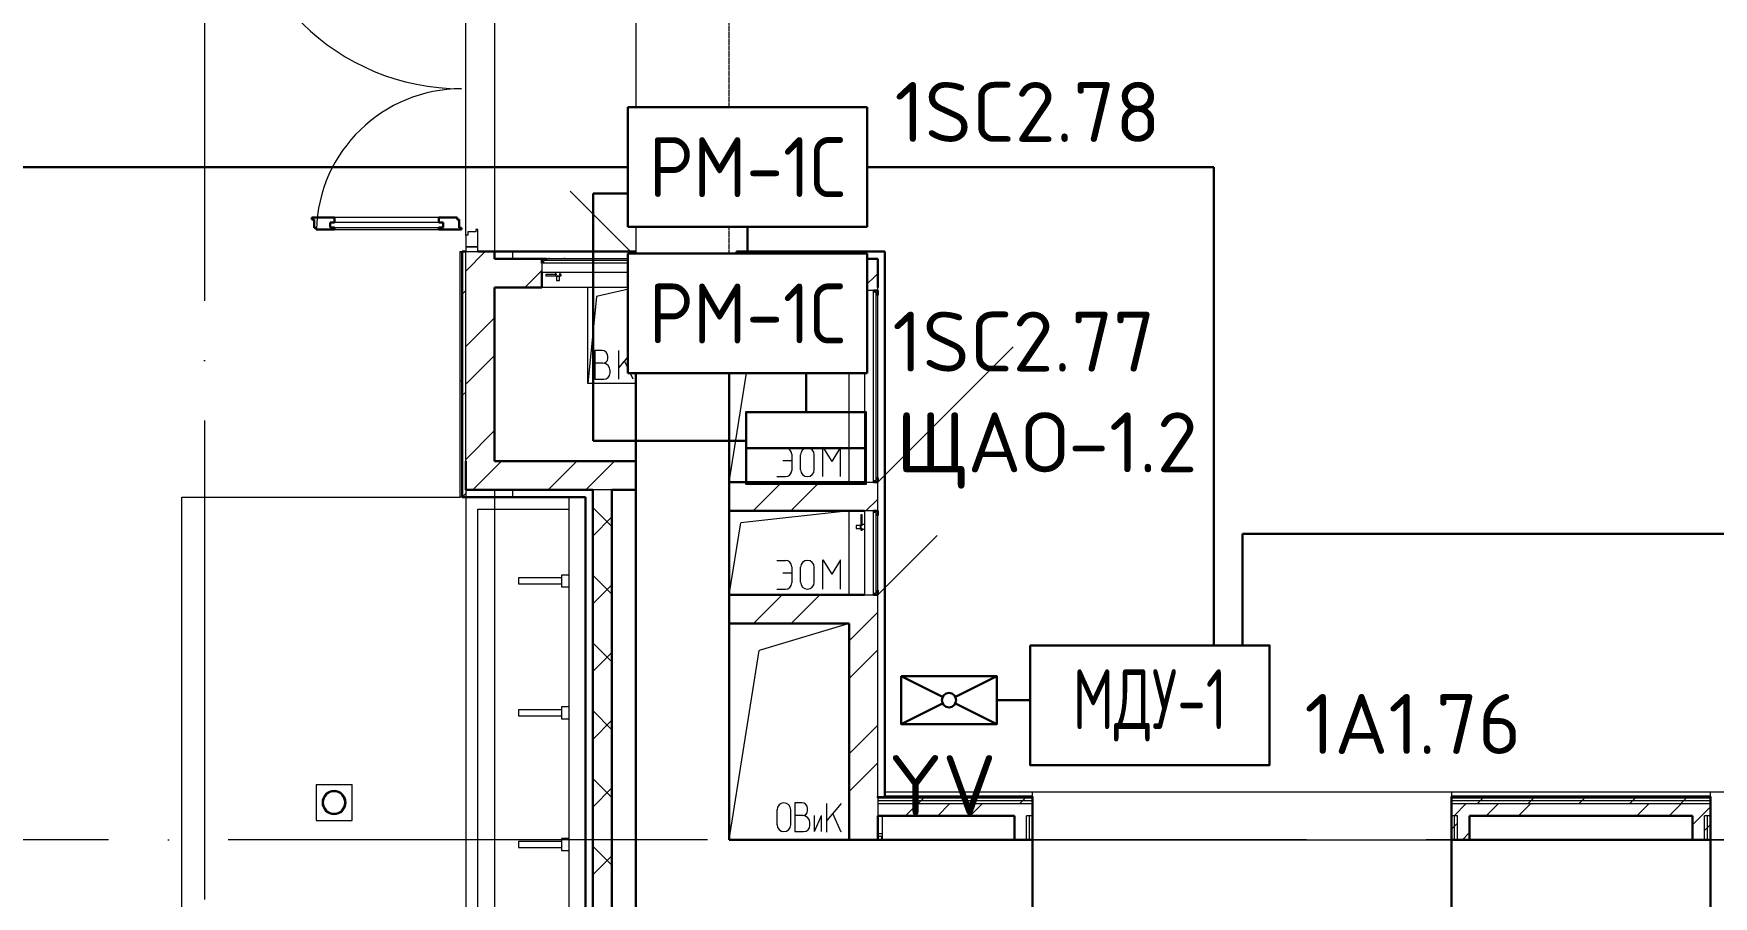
# Model space of a CAD drawing. Header units: millimetres. Extents: x -1073752 to 1436911, y -1379358 to 94781.
# Drawn here: x -1023531 to -1016520, y -882256 to -878654 of the extents above; entities that cross this region are included whole.
import ezdxf
from ezdxf.enums import TextEntityAlignment as Align

# ---------------------------------------------------------------- set-up
doc = ezdxf.new("R2010")
doc.units = ezdxf.units.MM
doc.set_wipeout_variables(frame=1)
for name, pattern in [('ADSK_Линия сетки', [25, 20, -2.5, 0, -2.5]), ('ADSK_Сверху', [450, 300, -150]), ('Сверху', [3.96875, 2.38125, -1.5875])]:
    doc.linetypes.add(name, pattern=pattern)
for name, color, linetype, lineweight in [('RC-Дымоудаление', 1, 'Continuous', 30), ('RC-Линии_связи-Адресные', 5, 'Continuous', 50), ('RC-Прочее_оборудование', 1, 'Continuous', 30), ('АПС', 5, 'Continuous', 30), ('Двери', 252, 'Continuous', 9), ('лс', 5, 'Continuous', 30), ('Оборудование', 7, 'Continuous', 18), ('Ограждение', 252, 'Continuous', 9), ('Оси', 252, 'Continuous', 9), ('Перекрытие', 252, 'Continuous', 18), ('Сантехника', 252, 'Continuous', 9), ('Стены внутренние', 7, 'Continuous', 18), ('Стены наружные', 7, 'Continuous', 18), ('Стены штриховка', 7, 'Continuous', 9), ('Узлы', 7, 'Continuous', 18)]:
    doc.layers.add(name, color=color, linetype=linetype, lineweight=lineweight)
doc.layers.add('RC-Позиционные_обозначения', color=7, linetype='Continuous')
doc.layers.add('RC-Таблицы', color=7, linetype='Continuous')
doc.layers.add('Двери открывание', color=7, linetype='Continuous', lineweight=9, true_color=0xc0c0c0)
doc.layers.add('Линии', color=7, linetype='Continuous', lineweight=9, true_color=0x00a600)
doc.styles.add('ICOCPEUR', font='isocpeur.ttf', dxfattribs={"height": 250})
doc.styles.add('ISOCPEUR', font='isocpeur.ttf', dxfattribs={"height": 250})
doc.styles.add('RubezhCAD', font='isocpeur.ttf')
doc.styles.get("Standard").update_dxf_attribs({"font": 'arial.ttf'})

# ---------------------------------------------------------------- blocks, each defined once
blk = doc.blocks.new('1 этаж')
at = {"layer": 'Ограждение', "true_color": 0x636466}
h = blk.add_hatch(dxfattribs=at)
h.set_pattern_fill('FP_40', color=251, style=0, pattern_type=2)
h.set_pattern_definition([(0, (-32174.8, 96), (0, 600), []), (90, (-32174.8, 96), (-600, 4e-14), [])])
h.paths.add_polyline_path([(-29340.7, 16886.3), (-29330.7, 16886.3), (-29330.7, 17911.3), (-29340.7, 17911.3), (-29340.7, 16916.3)])
at = {"color": 251, "lineweight": 18, "true_color": 0x636466}
for p, q in [((-28805.8, 17361.3), (-28805.8, 17761.3)), ((-28605.8, 17761.3), (-28769.6, 17724.4)), ((-28769.6, 17724.4), (-28805.8, 17361.3)), ((-28746.6, 17498.5), (-28776.6, 17498.5)), ((-28776.6, 17498.5), (-28776.6, 17378.5)), ((-28723.3, 17465.1), (-28723.3, 17475.1)), ((-28616.6, 17498.5), (-28676.6, 17427)), ((-28676.6, 17378.5), (-28676.6, 17498.5)), ((-28743.3, 17445.1), (-28776.6, 17445.1)), ((-28713.3, 17405.1), (-28713.3, 17415.1)), ((-28616.6, 17378.5), (-28652.6, 17455.6)), ((-28605.8, 17361.3), (-28805.8, 17361.3)), ((-28776.6, 17378.5), (-28740, 17378.5)), ((-28016.7, 15518.6), (-28016.7, 15581.2)), ((-27959.3, 15518.6), (-27959.3, 15581.2)), ((-27912.5, 15609.9), (-27942.5, 15609.9)), ((-27942.5, 15609.9), (-27942.5, 15489.9)), ((-27889.2, 15576.6), (-27889.2, 15586.6)), ((-27748.3, 15607.9), (-27808.3, 15536.4)), ((-27808.3, 15487.9), (-27808.3, 15607.9)), ((-27909.2, 15556.6), (-27942.5, 15556.6)), ((-27879.2, 15516.6), (-27879.2, 15526.6)), ((-27860.1, 15489.9), (-27831.4, 15556.6)), ((-27860.1, 15489.9), (-27860.1, 15556.6)), ((-27831.4, 15489.9), (-27831.4, 15556.6)), ((-27748.3, 15487.9), (-27784.3, 15565)), ((-27942.5, 15489.9), (-27905.9, 15489.9))]:
    blk.add_line(p, q, dxfattribs=at)
for centre, radius, start, end in [((-28746.6, 17475.1), 23.3, 0, 90), ((-28743.3, 17465.1), 20, 270, 0), ((-28743.3, 17415.1), 30, 0, 90), ((-28740, 17405.1), 26.7, 270, 0), ((-27988, 15581.2), 28.7, 0, 180), ((-27912.5, 15586.6), 23.3, 0, 90), ((-27909.2, 15576.6), 20, 270, 0), ((-27988, 15518.6), 28.7, 180, 0), ((-27909.2, 15526.6), 30, 0, 90), ((-27905.9, 15516.6), 26.7, 270, 0)]:
    blk.add_arc(centre, radius, start, end, dxfattribs=at)
at = {"layer": 'Двери', "color": 251, "lineweight": 30, "true_color": 0x636466}
for p, q in [((-29863.7, 18053.3), (-29957.7, 18053.3)), ((-29957.7, 18053.3), (-29957.7, 18045.3)), ((-29957.7, 18045.3), (-29948.7, 18045.3)), ((-29948.7, 18045.3), (-29948.7, 18011.3)), ((-29863.7, 18033.3), (-29881.7, 18033.3)), ((-29881.7, 18033.3), (-29881.7, 18012.3)), ((-29863.7, 18053.3), (-29863.7, 18033.3)), ((-29351.7, 18053.3), (-29427.7, 18053.3)), ((-29427.7, 18053.3), (-29427.7, 18033.3)), ((-29427.7, 18033.3), (-29409.7, 18033.3)), ((-29409.7, 18033.3), (-29409.7, 18012.3)), ((-29351.7, 18045.3), (-29351.7, 18053.3)), ((-29342.7, 18045.3), (-29351.7, 18045.3)), ((-29342.7, 18011.3), (-29342.7, 18045.3)), ((-29948.7, 18011.3), (-29939.7, 18011.3)), ((-29939.7, 18011.3), (-29939.7, 18003.3)), ((-29939.7, 18003.3), (-29863.7, 18003.3)), ((-29881.7, 18012.3), (-29863.7, 18012.3)), ((-29863.7, 18012.3), (-29863.7, 18003.3)), ((-29427.7, 18012.3), (-29427.7, 18003.3)), ((-29409.7, 18012.3), (-29427.7, 18012.3)), ((-29427.7, 18003.3), (-29333.7, 18003.3)), ((-29333.7, 18011.3), (-29342.7, 18011.3)), ((-29333.7, 18003.3), (-29333.7, 18011.3))]:
    blk.add_line(p, q, dxfattribs=at)
at = {"layer": 'Двери', "color": 251, "true_color": 0x636466}
for p, q in [((-29409.7, 18033.3), (-29881.7, 18033.3)), ((-29881.7, 18033.3), (-29881.7, 18012.3)), ((-29427.7, 18053.3), (-29863.7, 18053.3)), ((-29409.7, 18012.3), (-29409.7, 18033.3)), ((-29881.7, 18012.3), (-29409.7, 18012.3)), ((-29863.7, 18003.3), (-29427.7, 18003.3)), ((-29315.7, 17980.3), (-29315.7, 17931.3)), ((-29307.7, 17980.3), (-29315.7, 17980.3)), ((-29273.7, 17994.3), (-29307.7, 17994.3)), ((-29307.7, 17994.3), (-29307.7, 17980.3)), ((-29265.7, 18003.3), (-29273.7, 18003.3)), ((-29273.7, 18003.3), (-29273.7, 17994.3)), ((-29265.7, 17931.3), (-29265.7, 18003.3)), ((-29265.7, 17931.3), (-29315.7, 17931.3)), ((-29315.7, 17931.3), (-29315.7, 17911.3)), ((-29315.7, 17931.3), (-29265.7, 17931.3)), ((-29315.7, 17911.3), (-29265.7, 17911.3)), ((-29265.7, 17911.3), (-29265.7, 17931.3))]:
    blk.add_line(p, q, dxfattribs=at)
at = {"layer": 'Двери открывание', "color": 251, "true_color": 0x636466}
for centre, radius, start, end in [((-29333.7, 19537.3), 946, 181.09026, 270), ((-29333.7, 17985.3), 606, 90, 178.29789)]:
    blk.add_arc(centre, radius, start, end, dxfattribs=at)
at = {"layer": 'Линии', "color": 251, "lineweight": 18, "ltscale": 100, "true_color": 0x636466}
for p, q in [((-27716.2, 17761.3), (-28093.3, 17719.8)), ((-28215.8, 16948.6), (-28093.3, 17719.8)), ((-28017.9, 17092.1), (-27981.3, 17092.1)), ((-27991.8, 17039.9), (-27955.3, 17039.9)), ((-27955.3, 17066), (-27955.3, 16998.2)), ((-27918.7, 17000.8), (-27918.7, 17063.4)), ((-27861.3, 17000.8), (-27861.3, 17063.4)), ((-27824.8, 17094.7), (-27788.3, 17034.7)), ((-27824.8, 16972.1), (-27824.8, 17094.7)), ((-27751.8, 17094.7), (-27788.3, 17034.7)), ((-27751.8, 16972.1), (-27751.8, 17094.7)), ((-28017.9, 16972.1), (-27981.3, 16972.1)), ((-27716.2, 16828.6), (-28168.1, 16779)), ((-28215.8, 16478.6), (-28168.1, 16779)), ((-28017.9, 16622.1), (-27981.3, 16622.1)), ((-27824.8, 16624.7), (-27788.3, 16564.7)), ((-27824.8, 16502.1), (-27824.8, 16624.7)), ((-27751.8, 16624.7), (-27788.3, 16564.7)), ((-27751.8, 16502.1), (-27751.8, 16624.7)), ((-27991.8, 16569.9), (-27955.3, 16569.9)), ((-27955.3, 16596), (-27955.3, 16528.2)), ((-27918.7, 16530.8), (-27918.7, 16593.4)), ((-27861.3, 16530.8), (-27861.3, 16593.4)), ((-28017.9, 16502.1), (-27981.3, 16502.1)), ((-27716.2, 16358.6), (-28090.9, 16245.8)), ((-28215.8, 15456.3), (-28090.9, 16245.8))]:
    blk.add_line(p, q, dxfattribs=at)
at = {"layer": 'Линии', "color": 251, "linetype": 'ADSK_Сверху', "ltscale": 100, "true_color": 0x636466}
for p, q in [((-29315.7, 16916.3), (-29315.7, 11786.3)), ((-29195.7, 16916.3), (-29195.7, 11786.3))]:
    blk.add_line(p, q, dxfattribs=at)
at = {"layer": 'Линии', "color": 251, "lineweight": 18, "true_color": 0x636466}
for centre, radius, start, end in [((-27981.3, 17066), 26.1, 0, 90), ((-27890, 17063.4), 28.7, 0, 180), ((-27981.3, 16998.2), 26.1, 270, 0), ((-27890, 17000.8), 28.7, 180, 0), ((-27981.3, 16596), 26.1, 0, 90), ((-27890, 16593.4), 28.7, 0, 180), ((-27981.3, 16528.2), 26.1, 270, 0), ((-27890, 16530.8), 28.7, 180, 0)]:
    blk.add_arc(centre, radius, start, end, dxfattribs=at)
at = {"layer": 'Оборудование', "color": 251, "true_color": 0x636466}
for p, q in [((-28605.8, 17889.2), (-28880.7, 18164.1)), ((-28616.8, 17881.3), (-28978.8, 17881.3)), ((-28978.8, 17881.3), (-28978.8, 17875.8)), ((-28969.8, 17883.3), (-28969.8, 17881.3)), ((-28965.8, 17883.3), (-28969.8, 17883.3)), ((-28965.8, 17883.3), (-28905.3, 17883.3)), ((-28901.3, 17883.3), (-28905.3, 17883.3)), ((-28901.3, 17881.3), (-28901.3, 17883.3)), ((-28616.8, 17875.8), (-28616.8, 17881.3)), ((-28997.8, 17862.7), (-28997.8, 17826.3)), ((-28997.8, 17826.3), (-28597.8, 17826.3)), ((-28598.8, 17863.6), (-28996.9, 17863.6)), ((-28990.8, 17873.3), (-28990.8, 17863.6)), ((-28605.8, 17874.3), (-28989.9, 17874.3)), ((-28936.2, 17815.9), (-28982, 17815.9)), ((-28982, 17815.9), (-28982, 17810.9)), ((-28982, 17810.9), (-28936.2, 17810.9)), ((-28941, 17826.3), (-28941, 17810.4)), ((-28941, 17810.4), (-28921.7, 17810.4)), ((-28939.4, 17810.4), (-28937.5, 17808.4)), ((-28918.3, 17815.9), (-28926.5, 17815.9)), ((-28926.5, 17810.9), (-28918.3, 17810.9)), ((-28925.2, 17808.4), (-28923.3, 17810.4)), ((-28921.7, 17810.4), (-28921.7, 17826.3)), ((-28918.3, 17810.9), (-28918.3, 17815.9)), ((-28604.8, 17863.6), (-28604.8, 17873.3)), ((-28597.8, 17826.3), (-28597.8, 17862.7)), ((-28937.5, 17808.4), (-28937.5, 17790.9)), ((-28937.5, 17808.4), (-28925.2, 17808.4)), ((-28937.5, 17790.9), (-28925.2, 17790.9)), ((-28925.2, 17790.9), (-28925.2, 17808.4)), ((-27614.9, 17748.6), (-27651.2, 17748.6)), ((-27651.2, 17748.6), (-27651.2, 16948.6)), ((-27613.9, 16949.5), (-27613.9, 17747.7)), ((-27604.2, 17741.6), (-27613.9, 17741.6)), ((-27603.2, 16956.6), (-27603.2, 17740.7)), ((-27669.1, 17688.2), (-27686.6, 17688.2)), ((-27686.6, 17688.2), (-27686.6, 17676)), ((-27686.6, 17676), (-27669.1, 17676)), ((-27667.1, 17690.2), (-27669.1, 17688.2)), ((-27669.1, 17688.2), (-27669.1, 17676)), ((-27669.1, 17676), (-27667.1, 17674)), ((-27651.2, 17691.8), (-27667.1, 17691.8)), ((-27667.1, 17691.8), (-27667.1, 17672.5)), ((-27667.1, 17672.5), (-27651.2, 17672.5)), ((-27666.6, 17732.8), (-27666.6, 17686.9)), ((-27661.6, 17732.8), (-27666.6, 17732.8)), ((-27666.6, 17677.3), (-27666.6, 17669)), ((-27666.6, 17669), (-27661.6, 17669)), ((-27661.6, 17686.9), (-27661.6, 17732.8)), ((-27661.6, 17669), (-27661.6, 17677.3)), ((-27596.2, 17729.6), (-27601.7, 17729.6)), ((-27596.2, 16967.6), (-27596.2, 17729.6)), ((-27596.2, 16948.6), (-27030.6, 17514.3)), ((-27601.7, 16967.6), (-27596.2, 16967.6)), ((-27651.2, 16948.6), (-27614.9, 16948.6)), ((-27613.9, 16955.6), (-27604.2, 16955.6)), ((-27614.9, 16828.6), (-27651.2, 16828.6)), ((-27651.2, 16828.6), (-27651.2, 16478.6)), ((-27613.9, 16479.5), (-27613.9, 16827.7)), ((-27669.1, 16768.2), (-27686.6, 16768.2)), ((-27686.6, 16768.2), (-27686.6, 16756)), ((-27667.1, 16770.2), (-27669.1, 16768.2)), ((-27669.1, 16768.2), (-27669.1, 16756)), ((-27651.2, 16771.8), (-27667.1, 16771.8)), ((-27667.1, 16771.8), (-27667.1, 16752.5)), ((-27666.6, 16812.8), (-27666.6, 16766.9)), ((-27661.6, 16812.8), (-27666.6, 16812.8)), ((-27666.6, 16757.3), (-27666.6, 16749)), ((-27661.6, 16766.9), (-27661.6, 16812.8)), ((-27661.6, 16749), (-27661.6, 16757.3)), ((-27604.2, 16821.6), (-27613.9, 16821.6)), ((-27603.2, 16486.6), (-27603.2, 16820.7)), ((-27596.2, 16809.6), (-27601.7, 16809.6)), ((-27596.2, 16497.6), (-27596.2, 16809.6)), ((-27686.6, 16756), (-27669.1, 16756)), ((-27669.1, 16756), (-27667.1, 16754)), ((-27667.1, 16752.5), (-27651.2, 16752.5)), ((-27666.6, 16749), (-27661.6, 16749)), ((-27596.2, 16478.6), (-27348.8, 16726.1)), ((-27651.2, 16478.6), (-27614.9, 16478.6)), ((-27613.9, 16485.6), (-27604.2, 16485.6)), ((-27603, 16506.6), (-27604.2, 16506.6)), ((-27604.2, 16506.6), (-27603, 16506.6)), ((-27601.7, 16497.6), (-27596.2, 16497.6))]:
    blk.add_line(p, q, dxfattribs=at)
for points, knots in [([(-28996.9, 17863.6), (-28997, 17863.6), (-28997.1, 17863.6), (-28997.3, 17863.5), (-28997.4, 17863.4), (-28997.6, 17863.3), (-28997.7, 17863.1), (-28997.8, 17862.9), (-28997.8, 17862.7), (-28997.8, 17862.7)], [0, 0, 0, 0, 0.166667, 0.25, 0.333333, 0.5, 0.666667, 0.833333, 1, 1, 1, 1]), ([(-28989.9, 17874.3), (-28990, 17874.3), (-28990.1, 17874.3), (-28990.3, 17874.2), (-28990.4, 17874.1), (-28990.5, 17874.1), (-28990.6, 17873.9), (-28990.7, 17873.8), (-28990.8, 17873.6), (-28990.8, 17873.4), (-28990.8, 17873.3)], [0, 0, 0, 0, 0.166667, 0.25, 0.333333, 0.416667, 0.541667, 0.666667, 0.833333, 1, 1, 1, 1]), ([(-28978.8, 17875.8), (-28978.8, 17875.7), (-28978.9, 17875.5), (-28979, 17875.2), (-28979, 17875), (-28979.2, 17874.9), (-28979.3, 17874.7), (-28979.4, 17874.6), (-28979.6, 17874.5), (-28979.8, 17874.4), (-28980, 17874.3), (-28980.2, 17874.3), (-28980.4, 17874.3)], [0, 0, 0, 0, 0.166667, 0.25, 0.333333, 0.416667, 0.5, 0.583333, 0.666667, 0.75, 0.833333, 1, 1, 1, 1]), ([(-28615.3, 17874.3), (-28615.4, 17874.3), (-28615.6, 17874.3), (-28615.9, 17874.4), (-28616.1, 17874.5), (-28616.2, 17874.6), (-28616.4, 17874.7), (-28616.5, 17874.9), (-28616.6, 17875), (-28616.7, 17875.2), (-28616.8, 17875.5), (-28616.8, 17875.7), (-28616.8, 17875.8)], [-1, -1, -1, -1, -0.833333, -0.75, -0.666667, -0.583333, -0.5, -0.416667, -0.333333, -0.25, -0.166667, 0, 0, 0, 0]), ([(-28604.8, 17873.3), (-28604.8, 17873.4), (-28604.9, 17873.6), (-28605, 17873.8), (-28605.1, 17873.9), (-28605.2, 17874.1), (-28605.3, 17874.1), (-28605.4, 17874.2), (-28605.6, 17874.3), (-28605.7, 17874.3), (-28605.8, 17874.3)], [-1, -1, -1, -1, -0.833333, -0.666667, -0.541667, -0.416667, -0.333333, -0.25, -0.166667, 0, 0, 0, 0]), ([(-28597.8, 17862.7), (-28597.8, 17862.7), (-28597.9, 17862.9), (-28598, 17863.1), (-28598.1, 17863.3), (-28598.3, 17863.4), (-28598.4, 17863.5), (-28598.6, 17863.6), (-28598.7, 17863.6), (-28598.8, 17863.6)], [-1, -1, -1, -1, -0.833333, -0.666667, -0.5, -0.333333, -0.25, -0.166667, 0, 0, 0, 0]), ([(-27613.9, 17747.7), (-27613.9, 17747.8), (-27614, 17747.9), (-27614, 17748), (-27614.1, 17748.2), (-27614.2, 17748.3), (-27614.4, 17748.5), (-27614.6, 17748.6), (-27614.8, 17748.6), (-27614.9, 17748.6)], [0, 0, 0, 0, 0.166667, 0.25, 0.333333, 0.5, 0.666667, 0.833333, 1, 1, 1, 1]), ([(-27603.2, 17740.7), (-27603.2, 17740.7), (-27603.3, 17740.9), (-27603.3, 17741), (-27603.4, 17741.1), (-27603.4, 17741.3), (-27603.6, 17741.4), (-27603.7, 17741.5), (-27603.9, 17741.6), (-27604.1, 17741.6), (-27604.2, 17741.6)], [0, 0, 0, 0, 0.166667, 0.25, 0.333333, 0.416667, 0.541667, 0.666667, 0.833333, 1, 1, 1, 1]), ([(-27601.7, 17729.6), (-27601.8, 17729.6), (-27602, 17729.6), (-27602.3, 17729.7), (-27602.5, 17729.8), (-27602.6, 17729.9), (-27602.8, 17730.1), (-27602.9, 17730.2), (-27603, 17730.4), (-27603.1, 17730.6), (-27603.2, 17730.8), (-27603.2, 17731), (-27603.2, 17731.1)], [0, 0, 0, 0, 0.166667, 0.25, 0.333333, 0.416667, 0.5, 0.583333, 0.666667, 0.75, 0.833333, 1, 1, 1, 1]), ([(-27603.2, 16966.1), (-27603.2, 16966.2), (-27603.2, 16966.4), (-27603.1, 16966.7), (-27603, 16966.8), (-27602.9, 16967), (-27602.8, 16967.2), (-27602.6, 16967.3), (-27602.5, 16967.4), (-27602.3, 16967.5), (-27602, 16967.6), (-27601.8, 16967.6), (-27601.7, 16967.6)], [-1, -1, -1, -1, -0.833333, -0.75, -0.666667, -0.583333, -0.5, -0.416667, -0.333333, -0.25, -0.166667, 0, 0, 0, 0]), ([(-27614.9, 16948.6), (-27614.8, 16948.6), (-27614.6, 16948.6), (-27614.4, 16948.7), (-27614.2, 16948.9), (-27614.1, 16949), (-27614, 16949.2), (-27614, 16949.3), (-27613.9, 16949.4), (-27613.9, 16949.5)], [-1, -1, -1, -1, -0.833333, -0.666667, -0.5, -0.333333, -0.25, -0.166667, 0, 0, 0, 0]), ([(-27604.2, 16955.6), (-27604.1, 16955.6), (-27603.9, 16955.6), (-27603.7, 16955.7), (-27603.6, 16955.8), (-27603.4, 16956), (-27603.4, 16956.1), (-27603.3, 16956.2), (-27603.3, 16956.4), (-27603.2, 16956.5), (-27603.2, 16956.6)], [-1, -1, -1, -1, -0.833333, -0.666667, -0.541667, -0.416667, -0.333333, -0.25, -0.166667, 0, 0, 0, 0]), ([(-27613.9, 16827.7), (-27613.9, 16827.8), (-27614, 16827.9), (-27614, 16828), (-27614.1, 16828.2), (-27614.2, 16828.3), (-27614.4, 16828.5), (-27614.6, 16828.6), (-27614.8, 16828.6), (-27614.9, 16828.6)], [0, 0, 0, 0, 0.166667, 0.25, 0.333333, 0.5, 0.666667, 0.833333, 1, 1, 1, 1]), ([(-27603.2, 16820.7), (-27603.2, 16820.7), (-27603.3, 16820.9), (-27603.3, 16821), (-27603.4, 16821.1), (-27603.4, 16821.3), (-27603.6, 16821.4), (-27603.7, 16821.5), (-27603.9, 16821.6), (-27604.1, 16821.6), (-27604.2, 16821.6)], [0, 0, 0, 0, 0.166667, 0.25, 0.333333, 0.416667, 0.541667, 0.666667, 0.833333, 1, 1, 1, 1]), ([(-27601.7, 16809.6), (-27601.8, 16809.6), (-27602, 16809.6), (-27602.3, 16809.7), (-27602.5, 16809.8), (-27602.6, 16809.9), (-27602.8, 16810.1), (-27602.9, 16810.2), (-27603, 16810.4), (-27603.1, 16810.6), (-27603.2, 16810.8), (-27603.2, 16811), (-27603.2, 16811.1)], [0, 0, 0, 0, 0.166667, 0.25, 0.333333, 0.416667, 0.5, 0.583333, 0.666667, 0.75, 0.833333, 1, 1, 1, 1]), ([(-27614.9, 16478.6), (-27614.8, 16478.6), (-27614.6, 16478.6), (-27614.4, 16478.7), (-27614.2, 16478.9), (-27614.1, 16479), (-27614, 16479.2), (-27614, 16479.3), (-27613.9, 16479.4), (-27613.9, 16479.5)], [-1, -1, -1, -1, -0.833333, -0.666667, -0.5, -0.333333, -0.25, -0.166667, 0, 0, 0, 0]), ([(-27604.2, 16485.6), (-27604.1, 16485.6), (-27603.9, 16485.6), (-27603.7, 16485.7), (-27603.6, 16485.8), (-27603.4, 16486), (-27603.4, 16486.1), (-27603.3, 16486.2), (-27603.3, 16486.4), (-27603.2, 16486.5), (-27603.2, 16486.6)], [-1, -1, -1, -1, -0.833333, -0.666667, -0.541667, -0.416667, -0.333333, -0.25, -0.166667, 0, 0, 0, 0]), ([(-27603.2, 16496.1), (-27603.2, 16496.2), (-27603.2, 16496.4), (-27603.1, 16496.7), (-27603, 16496.8), (-27602.9, 16497), (-27602.8, 16497.2), (-27602.6, 16497.3), (-27602.5, 16497.4), (-27602.3, 16497.5), (-27602, 16497.6), (-27601.8, 16497.6), (-27601.7, 16497.6)], [-1, -1, -1, -1, -0.833333, -0.75, -0.666667, -0.583333, -0.5, -0.416667, -0.333333, -0.25, -0.166667, 0, 0, 0, 0])]:
    blk.add_open_spline(points, degree=3, knots=knots, dxfattribs=at)
at = {"layer": 'Ограждение', "color": 251, "true_color": 0x636466}
for p, q in [((-29340.7, 17911.3), (-29330.7, 17911.3)), ((-29340.7, 17911.3), (-29340.7, 16886.3)), ((-29330.7, 16886.3), (-29340.7, 16886.3)), ((-27566.2, 15656.3), (-13580.8, 15656.3)), ((-26950.8, 15636.3), (-26950.8, 15656.3)), ((-26950.8, 15656.3), (-25200.8, 15656.3)), ((-25200.8, 15656.3), (-25200.8, 15636.3)), ((-24120.8, 15636.3), (-24120.8, 15656.3)), ((-24120.8, 15656.3), (-22370.8, 15656.3)), ((-27576.2, 15456.3), (-27576.2, 15556.3)), ((-27576.2, 15481.3), (-27596.2, 15481.3)), ((-27596.2, 15471.3), (-27581.2, 15471.3)), ((-26950.8, 15456.3), (-25200.8, 15456.3)), ((-24120.8, 15456.3), (-22370.8, 15456.3))]:
    blk.add_line(p, q, dxfattribs=at)
at = {"layer": 'Оси', "color": 251, "linetype": 'ADSK_Линия сетки', "ltscale": 100, "true_color": 0x636466}
for p, q in [((-30405.8, 32206.9), (-30405.8, -33769.9)), ((-28605.8, 32206.9), (-28605.8, -33769.9)), ((-805.8, 15456.3), (-72528.1, 15456.3))]:
    blk.add_line(p, q, dxfattribs=at)
at = {"layer": 'Перекрытие', "color": 251, "ltscale": 100, "true_color": 0x636466}
for p, q in [((-28805.8, 17361.3), (-28805.8, 17761.3)), ((-28605.8, 17361.3), (-28805.8, 17361.3)), ((-30500.7, 16886.3), (-29340.7, 16886.3)), ((-30500.7, 11786.3), (-30500.7, 16886.3)), ((-29940.6, 15686.3), (-29790.6, 15686.3)), ((-29940.6, 15686.3), (-29940.6, 15536.3)), ((-29790.6, 15536.3), (-29790.6, 15686.3)), ((-29940.6, 15536.3), (-29790.6, 15536.3))]:
    blk.add_line(p, q, dxfattribs=at)
at = {"layer": 'Сантехника', "color": 251, "true_color": 0x636466}
for p, q in [((-29315.7, 16886.3), (-29315.7, 11786.3)), ((-29265.6, 16836.3), (-28885.8, 16836.3)), ((-29265.6, 11836.3), (-29265.6, 16836.3)), ((-28885.8, 16886.3), (-28885.8, 11786.3)), ((-28915.8, 16548.8), (-29095.8, 16548.8)), ((-29095.8, 16548.8), (-29095.8, 16523.8)), ((-28885.8, 16561.3), (-28915.8, 16561.3)), ((-28915.8, 16561.3), (-28915.8, 16511.3)), ((-29095.8, 16523.8), (-28915.8, 16523.8)), ((-28915.8, 16511.3), (-28885.8, 16511.3)), ((-28915.8, 15998.8), (-29095.8, 15998.8)), ((-29095.8, 15998.8), (-29095.8, 15973.8)), ((-28885.8, 16011.3), (-28915.8, 16011.3)), ((-28915.8, 16011.3), (-28915.8, 15961.3)), ((-29095.8, 15973.8), (-28915.8, 15973.8)), ((-28915.8, 15961.3), (-28885.8, 15961.3)), ((-28915.8, 15448.8), (-29095.8, 15448.8)), ((-29095.8, 15448.8), (-29095.8, 15423.8)), ((-28885.8, 15461.3), (-28915.8, 15461.3)), ((-28915.8, 15461.3), (-28915.8, 15411.3)), ((-29095.8, 15423.8), (-28915.8, 15423.8)), ((-28915.8, 15411.3), (-28885.8, 15411.3))]:
    blk.add_line(p, q, dxfattribs=at)
for radius, start, end in [(50, 0, 180), (45, 0, 180), (50, 180, 0), (45, 180, 0)]:
    blk.add_arc((-29865.6, 15611.3), radius, start, end, dxfattribs=at)
at = {"layer": 'Стены внутренние', "color": 251, "true_color": 0x636466}
for p, q in [((-28605.8, 17873.6), (-28605.8, 17881.3)), ((-28605.8, 17761.3), (-28605.8, 17826.3))]:
    blk.add_line(p, q, dxfattribs=at)
at = {"layer": 'Стены внутренние', "color": 251, "lineweight": 30, "true_color": 0x636466}
for p, q in [((-28597.8, 17881.3), (-28597.8, 17862.9)), ((-28597.8, 17826.3), (-28597.8, 17761.3)), ((-28597.8, 17761.3), (-28605.8, 17761.3)), ((-28605.8, 17761.3), (-28605.8, 17036.3)), ((-28215.8, 16948.6), (-28215.8, 17761.3)), ((-28605.8, 16916.3), (-28605.8, 15456.3)), ((-28215.8, 16478.6), (-28215.8, 16828.6)), ((-28215.8, 15456.3), (-28215.8, 16358.6)), ((-28605.8, 15456.3), (-28605.8, 14317.3)), ((-27716.2, 15456.3), (-28215.8, 15456.3)), ((-27025.8, 15456.3), (-27596.2, 15456.3)), ((-26950.8, 14906.3), (-26950.8, 15456.3)), ((-25200.8, 15456.3), (-25200.8, 14906.3)), ((-24195.8, 15456.3), (-25125.8, 15456.3)), ((-24120.8, 14906.3), (-24120.8, 15456.3))]:
    blk.add_line(p, q, dxfattribs=at)
at = {"layer": 'Стены наружные', "color": 251, "true_color": 0x636466}
for p, q in [((-29195.7, 19611.3), (-29195.7, 17911.3)), ((-29315.7, 17980.3), (-29315.7, 19542.3)), ((-28605.8, 17761.3), (-28997.8, 17761.3)), ((-27716.2, 16948.6), (-27716.2, 17748.6)), ((-27716.2, 16478.6), (-27716.2, 16828.6)), ((-27581.2, 15471.3), (-27576.2, 15471.3)), ((-27581.2, 15471.3), (-27581.2, 15456.3))]:
    blk.add_line(p, q, dxfattribs=at)
at = {"layer": 'Стены наружные', "color": 251, "lineweight": 30, "true_color": 0x636466}
for p, q in [((-29315.7, 17911.3), (-29330.7, 17911.3)), ((-29330.7, 17911.3), (-29330.7, 16886.3)), ((-28605.8, 17911.3), (-29265.7, 17911.3)), ((-29195.7, 17881.3), (-29195.7, 17911.3)), ((-29195.7, 17881.3), (-28978.8, 17881.3)), ((-28997.8, 17862.9), (-28997.8, 17881.3)), ((-28616.8, 17881.3), (-28605.8, 17881.3)), ((-28215.8, 17881.3), (-28215.8, 17761.3)), ((-28215.8, 17881.3), (-27596.2, 17881.3)), ((-27566.2, 17911.3), (-28185.8, 17911.3)), ((-28185.8, 17911.3), (-28185.8, 17881.3)), ((-27596.2, 17761.3), (-27596.2, 17881.3)), ((-27566.2, 15636.3), (-27566.2, 17911.3)), ((-28997.8, 17761.3), (-28997.8, 17826.3)), ((-29195.7, 17761.3), (-28997.8, 17761.3)), ((-29195.7, 17036.3), (-29195.7, 17761.3)), ((-28215.8, 17761.3), (-27716.2, 17761.3)), ((-27716.2, 17761.3), (-27716.2, 17748.6)), ((-27716.2, 17748.6), (-27651.2, 17748.6)), ((-27614.6, 17748.6), (-27596.2, 17748.6)), ((-27596.2, 17748.6), (-27596.2, 17729.6)), ((-29315.7, 17036.3), (-29315.7, 16916.3)), ((-28605.8, 17036.3), (-29195.7, 17036.3)), ((-28605.8, 16916.3), (-28605.8, 17036.3)), ((-27596.2, 16967.6), (-27596.2, 16948.6)), ((-29315.7, 16916.3), (-28785.8, 16916.3)), ((-28785.8, 16916.3), (-28785.8, 11756.3)), ((-28705.8, 16916.3), (-28605.8, 16916.3)), ((-28705.8, 11756.3), (-28705.8, 16916.3)), ((-27651.2, 16948.6), (-28215.8, 16948.6)), ((-28215.8, 16948.6), (-28215.8, 16828.6)), ((-27596.2, 16948.6), (-27614.6, 16948.6)), ((-29330.7, 16886.3), (-28815.8, 16886.3)), ((-28815.8, 16886.3), (-28815.8, 11786.3)), ((-28215.8, 16828.6), (-27651.2, 16828.6)), ((-27614.6, 16828.6), (-27596.2, 16828.6)), ((-27596.2, 16828.6), (-27596.2, 16809.6)), ((-27651.2, 16478.6), (-28215.8, 16478.6)), ((-28215.8, 16478.6), (-28215.8, 16358.6)), ((-27596.2, 16478.6), (-27614.6, 16478.6)), ((-27596.2, 16497.6), (-27596.2, 16478.6)), ((-28215.8, 16358.6), (-27716.2, 16358.6)), ((-27716.2, 16358.6), (-27716.2, 15456.3)), ((-27596.2, 15636.3), (-27596.2, 15631.3)), ((-26950.8, 15636.3), (-27566.2, 15636.3)), ((-26950.8, 15456.3), (-26950.8, 15636.3)), ((-24120.8, 15636.3), (-25200.8, 15636.3)), ((-25200.8, 15636.3), (-25200.8, 15456.3)), ((-24120.8, 15456.3), (-24120.8, 15636.3)), ((-27596.2, 15456.3), (-27596.2, 15556.3)), ((-27596.2, 15556.3), (-27025.8, 15556.3)), ((-27025.8, 15556.3), (-27025.8, 15456.3)), ((-25125.8, 15556.3), (-24195.8, 15556.3)), ((-25125.8, 15456.3), (-25125.8, 15556.3)), ((-24195.8, 15556.3), (-24195.8, 15456.3)), ((-27716.2, 15456.3), (-27596.2, 15456.3)), ((-27025.8, 15456.3), (-26950.8, 15456.3)), ((-25200.8, 15456.3), (-25125.8, 15456.3)), ((-24195.8, 15456.3), (-24120.8, 15456.3))]:
    blk.add_line(p, q, dxfattribs=at)
at = {"layer": 'Стены наружные', "color": 251, "linetype": 'Continuous', "lineweight": 9, "true_color": 0x636466}
for p, q in [((-29315.7, 17829.8), (-29234.2, 17911.3)), ((-29119.8, 17881.3), (-29119.8, 17911.3)), ((-28127, 17761.3), (-28007, 17881.3)), ((-27969.8, 17761.3), (-27849.8, 17881.3)), ((-27919.8, 17881.3), (-27919.8, 17911.3)), ((-29069.9, 17761.3), (-28997.8, 17833.3)), ((-27655.5, 17761.3), (-27596.2, 17820.6)), ((-29330.7, 17734.4), (-29315.7, 17749.4)), ((-27668.2, 17748.6), (-27655.5, 17761.3)), ((-29315.7, 17515.5), (-29195.7, 17635.5)), ((-29315.7, 17358.4), (-29195.7, 17478.4)), ((-29330.7, 17310.1), (-29315.7, 17325.1)), ((-29315.7, 17044), (-29195.7, 17164)), ((-29286.3, 16916.3), (-29166.3, 17036.3)), ((-28972, 16916.3), (-28852, 17036.3)), ((-28814.8, 16916.3), (-28694.8, 17036.3)), ((-29330.3, 16886.3), (-29315.7, 16900.9)), ((-29119.8, 16886.3), (-29119.8, 16916.3)), ((-28116.7, 16828.6), (-27996.7, 16948.6)), ((-27959.6, 16828.6), (-27839.6, 16948.6)), ((-28705.8, 16763.8), (-28785.8, 16843.8)), ((-27645.3, 16828.6), (-27596.2, 16877.6)), ((-28785.8, 16723.6), (-28705.8, 16803.6)), ((-28705.8, 16481), (-28785.8, 16561)), ((-28785.8, 16440.8), (-28705.8, 16520.8)), ((-28115.3, 16358.6), (-27995.3, 16478.6)), ((-27958.1, 16358.6), (-27838.1, 16478.6)), ((-27716.2, 16286.2), (-27596.2, 16406.2)), ((-28705.8, 16198.1), (-28785.8, 16278.1)), ((-28785.8, 16157.9), (-28705.8, 16237.9)), ((-27716.2, 16129), (-27596.2, 16249)), ((-28705.8, 15915.3), (-28785.8, 15995.3)), ((-28785.8, 15875.1), (-28705.8, 15955.1)), ((-27716.2, 15814.7), (-27596.2, 15934.7)), ((-27716.2, 15657.6), (-27596.2, 15777.6)), ((-28705.8, 15632.4), (-28785.8, 15712.4)), ((-28785.8, 15592.3), (-28705.8, 15672.3)), ((-27191.2, 15631.3), (-27186.2, 15636.3)), ((-25069.8, 15631.3), (-25064.8, 15636.3)), ((-24645.6, 15631.3), (-24640.6, 15636.3)), ((-24221.3, 15631.3), (-24216.3, 15636.3)), ((-27481, 15556.3), (-27431, 15606.3)), ((-27428.3, 15606.3), (-27415.8, 15618.8)), ((-27415.8, 15618.8), (-27403.3, 15631.3)), ((-27346.1, 15556.3), (-27296.1, 15606.3)), ((-27216.2, 15606.3), (-27203.7, 15618.8)), ((-27211.1, 15556.3), (-27161.1, 15606.3)), ((-27203.7, 15618.8), (-27191.2, 15631.3)), ((-27004, 15606.3), (-26991.5, 15618.8)), ((-26991.5, 15618.8), (-26979, 15631.3)), ((-25191, 15556.3), (-25141, 15606.3)), ((-25094.8, 15606.3), (-25082.3, 15618.8)), ((-25082.3, 15618.8), (-25069.8, 15631.3)), ((-25056.1, 15556.3), (-25006.1, 15606.3)), ((-24921.2, 15556.3), (-24871.2, 15606.3)), ((-24882.7, 15606.3), (-24870.2, 15618.8)), ((-24870.2, 15618.8), (-24857.7, 15631.3)), ((-24670.6, 15606.3), (-24658.1, 15618.8)), ((-24658.1, 15618.8), (-24645.6, 15631.3)), ((-24458.4, 15606.3), (-24445.9, 15618.8)), ((-24445.9, 15618.8), (-24433.4, 15631.3)), ((-24427.7, 15556.3), (-24377.7, 15606.3)), ((-24292.8, 15556.3), (-24242.8, 15606.3)), ((-24246.3, 15606.3), (-24233.8, 15618.8)), ((-24233.8, 15618.8), (-24221.3, 15631.3)), ((-24157.8, 15556.3), (-24120.8, 15593.3)), ((-25200.8, 15500.3), (-25188.3, 15512.8)), ((-25188.3, 15512.8), (-25175.8, 15525.3)), ((-24195.8, 15518.3), (-24157.8, 15556.3)), ((-24145.8, 15494.6), (-24133.3, 15507.1)), ((-24133.3, 15507.1), (-24120.8, 15519.6)), ((-28705.8, 15349.6), (-28785.8, 15429.6)), ((-27603.2, 15456.3), (-27596.2, 15463.2)), ((-25156.1, 15456.3), (-25125.8, 15486.6)), ((-28785.8, 15309.4), (-28705.8, 15389.4))]:
    blk.add_line(p, q, dxfattribs=at)
at = {"layer": 'Стены штриховка', "color": 251, "true_color": 0x636466}
for p, q in [((-29315.7, 17036.3), (-29315.7, 17911.3)), ((-27596.2, 17748.6), (-27596.2, 17761.3)), ((-29315.7, 16916.3), (-29315.7, 16886.3)), ((-28705.8, 16916.3), (-28785.8, 16916.3)), ((-27596.2, 16828.6), (-27596.2, 16948.6)), ((-27596.2, 15636.3), (-27596.2, 16478.6)), ((-27596.2, 15636.3), (-27566.2, 15636.3)), ((-27596.2, 15631.3), (-26950.8, 15631.3)), ((-27596.2, 15631.3), (-27596.2, 15556.3)), ((-26950.8, 15631.3), (-27596.2, 15631.3)), ((-26950.8, 15618.8), (-27596.2, 15618.8)), ((-26950.8, 15606.3), (-27596.2, 15606.3)), ((-25200.8, 15631.3), (-24120.8, 15631.3)), ((-24120.8, 15631.3), (-25200.8, 15631.3)), ((-24120.8, 15618.8), (-25200.8, 15618.8)), ((-24120.8, 15606.3), (-25200.8, 15606.3)), ((-26975.8, 15456.3), (-26975.8, 15556.3)), ((-26950.8, 15556.3), (-26975.8, 15556.3)), ((-26963.3, 15456.3), (-26963.3, 15556.3)), ((-25175.8, 15556.3), (-25200.8, 15556.3)), ((-25188.3, 15456.3), (-25188.3, 15556.3)), ((-25175.8, 15456.3), (-25175.8, 15556.3)), ((-24145.8, 15456.3), (-24145.8, 15556.3)), ((-24120.8, 15556.3), (-24145.8, 15556.3)), ((-24133.3, 15456.3), (-24133.3, 15556.3))]:
    blk.add_line(p, q, dxfattribs=at)
at = {"layer": 'Узлы', "color": 251, "linetype": 'Сверху', "lineweight": 9, "true_color": 0x636466}
for p, q in [((-28605.8, 19611.3), (-28605.8, 17881.3)), ((-28215.8, 17881.3), (-28215.8, 19611.3))]:
    blk.add_line(p, q, dxfattribs=at)
at = {"layer": 'Узлы', "color": 251, "lineweight": 30, "true_color": 0x636466}
blk.add_line((-28605.8, 17881.3), (-28215.8, 17881.3), dxfattribs=at)
blk = doc.blocks.new('A$C122646C6')
at = {"color": 1, "lineweight": 30}
for points in [[(0, 200), (400, 200), (400, 0), (0, 0), (0, 200)], [(0, 200), (173.2, 113.4)], [(400, 200), (226.8, 113.4)], [(173.2, 86.6), (0, 0)], [(226.8, 86.6), (400, 0)]]:
    blk.add_lwpolyline(points, dxfattribs=at)
blk.add_circle((200, 100), 30, dxfattribs=at)
blk = doc.blocks.new('РМ-1С')
at = {"layer": 'RC-Прочее_оборудование'}
blk.add_point((0, 0), dxfattribs=at)
blk.add_attdef('PSTN', text='', height=2.5, dxfattribs=at).set_placement((5.515, 2.595), align=Align.BOTTOM_CENTER)
blk.add_wipeout([(4.999, 2.501), (4.999, -2.501), (-4.999, -2.501), (-4.999, 2.501)]).dxf.layer = 'RC-Прочее_оборудование'
blk.add_wipeout([(-4.999, -2.501), (-4.999, 2.501), (4.999, 2.501), (4.999, -2.501)]).dxf.layer = 'RC-Прочее_оборудование'
for p, q in [((-4.999, 2.501), (4.999, 2.501)), ((-4.999, -2.501), (-4.999, 2.501)), ((4.999, 2.501), (4.999, -2.501)), ((4.999, -2.501), (-4.999, -2.501))]:
    blk.add_line(p, q, dxfattribs=at)
at = {"layer": 'RC-Прочее_оборудование', "ltscale": 100, "style": 'ISOCPEUR', "width": 0.9}
blk.add_text('РМ-1С', height=2.5, dxfattribs=at).set_placement((0.001, -0.001), align=Align.MIDDLE)
blk = doc.blocks.new('RC-UGO-MDU-01')
at = {"layer": 'RC-Дымоудаление'}
blk.add_point((0, 0), dxfattribs=at)
blk.add_attdef('PSTN', text='', height=2.5, dxfattribs=at).set_placement((5.821, 2.37), align=Align.BOTTOM_CENTER)
blk.add_wipeout([(4.998, 2.498), (4.998, -2.498), (-4.998, -2.498), (-4.998, 2.498)]).dxf.layer = 'RC-Дымоудаление'
blk.add_wipeout([(-4.998, -2.498), (-4.998, 2.498), (4.998, 2.498), (4.998, -2.498)]).dxf.layer = 'RC-Дымоудаление'
blk.add_lwpolyline([(-4.998, 2.498), (4.998, 2.498), (4.998, -2.498), (-4.998, -2.498), (-4.998, 2.498)], close=True, dxfattribs=at)
at = {"layer": 'RC-Дымоудаление', "ltscale": 100, "style": 'ISOCPEUR', "width": 0.7}
blk.add_text('МДУ-1', height=2.5, dxfattribs=at).set_placement((0, 0), align=Align.MIDDLE)

msp = doc.modelspace()

# ---------------------------------------------------------------- linework, layer by layer
at = {"layer": 'АПС', "color": 1, "lineweight": 30}
msp.add_lwpolyline([(-1020557.1, -880234.2), (-1020057.1, -880234.2), (-1020057.1, -880534.2), (-1020557.1, -880534.2), (-1020557.1, -880234.2), (-1020557.1, -880384.2), (-1020057.1, -880384.2)], dxfattribs=at)
at = {"layer": 'лс'}
msp.add_line((-1021051.2, -879211.1), (-1025067, -879211.1), dxfattribs=at)
at = {"layer": 'лс', "color": 5}
for p, q in [((-1020051.4, -879211.1), (-1018605.1, -879211.1)), ((-1018605.1, -881208.6), (-1018605.1, -879211.1)), ((-1020551.4, -879571.9), (-1020551.4, -879461.2)), ((-1005850.9, -880742.2), (-1018484.9, -880742.2)), ((-1018484.9, -881208.6), (-1018484.9, -880742.2))]:
    msp.add_line(p, q, dxfattribs=at)
at = {"layer": 'лс', "color": 96, "true_color": 0x008800}
for p, q in [((-1021051.2, -879321), (-1021195.9, -879321)), ((-1021195.9, -879321), (-1021195.9, -880354)), ((-1020307.1, -880234.2), (-1020307.1, -880072.1)), ((-1021195.9, -880354), (-1020557.1, -880354))]:
    msp.add_line(p, q, dxfattribs=at)
at = {"layer": 'лс', "color": 11}
msp.add_line((-1019510.1, -881436.9), (-1019372, -881436.9), dxfattribs=at)

# ---------------------------------------------------------------- block references
for name, p in [('1 этаж', (-992411.4, -897475.7)), ('A$C122646C6', (-1019910.1, -881536.9))]:
    msp.add_blockref(name, p)

# ---------------------------------------------------------------- texts
at = {"layer": 'RC-Линии_связи-Адресные', "color": 0, "linetype": 'Continuous', "lineweight": 40, "ltscale": 15, "insert": (-1019930.9, -880394.6), "char_height": 250, "width": 2971.683, "attachment_point": 4, "style": 'ICOCPEUR'}
msp.add_mtext('ЩАО-1.2', dxfattribs=at)
at = {"layer": 'RC-Таблицы', "linetype": 'Continuous', "lineweight": 40, "insert": (-1019737.6, -881791.4), "char_height": 250, "width": 2400, "attachment_point": 5, "style": 'RubezhCAD'}
msp.add_mtext('YV', dxfattribs=at)

# ---------------------------------------------------------------- next in the draw order: block references
at = {"lineweight": 9}
ref = msp.add_blockref('РМ-1С', (-1020551.3, -879211.1), dxfattribs=dict(at, xscale=100, yscale=100, zscale=100))
ref.add_attrib('PSTN', '1SC2.78', dxfattribs={"layer": 'RC-Прочее_оборудование', "color": 0, "height": 250, "style": 'ICOCPEUR'}).set_placement((-1019382.4, -879181.2), align=Align.BOTTOM_CENTER)
ref = msp.add_blockref('РМ-1С', (-1020551.4, -879822), dxfattribs=dict(at, xscale=100, yscale=100, zscale=100))
ref.add_attrib('PSTN', '1SC2.77', dxfattribs={"layer": 'RC-Прочее_оборудование', "color": 0, "height": 250, "style": 'ICOCPEUR'}).set_placement((-1019398.3, -880140), align=Align.BOTTOM_CENTER)
at = {"layer": 'RC-Дымоудаление', "color": 4, "linetype": 'Continuous', "lineweight": 40, "ltscale": 15}
ref = msp.add_blockref('RC-UGO-MDU-01', (-1018872.2, -881458.4), dxfattribs=dict(at, xscale=100, yscale=100, zscale=100))
ref.add_attrib('PSTN', '1А1.76', dxfattribs={"layer": 'RC-Позиционные_обозначения', "height": 250, "style": 'RubezhCAD'}).set_placement((-1017774.1, -881736.3), align=Align.BOTTOM_CENTER)

doc.saveas('drawing.dxf')
